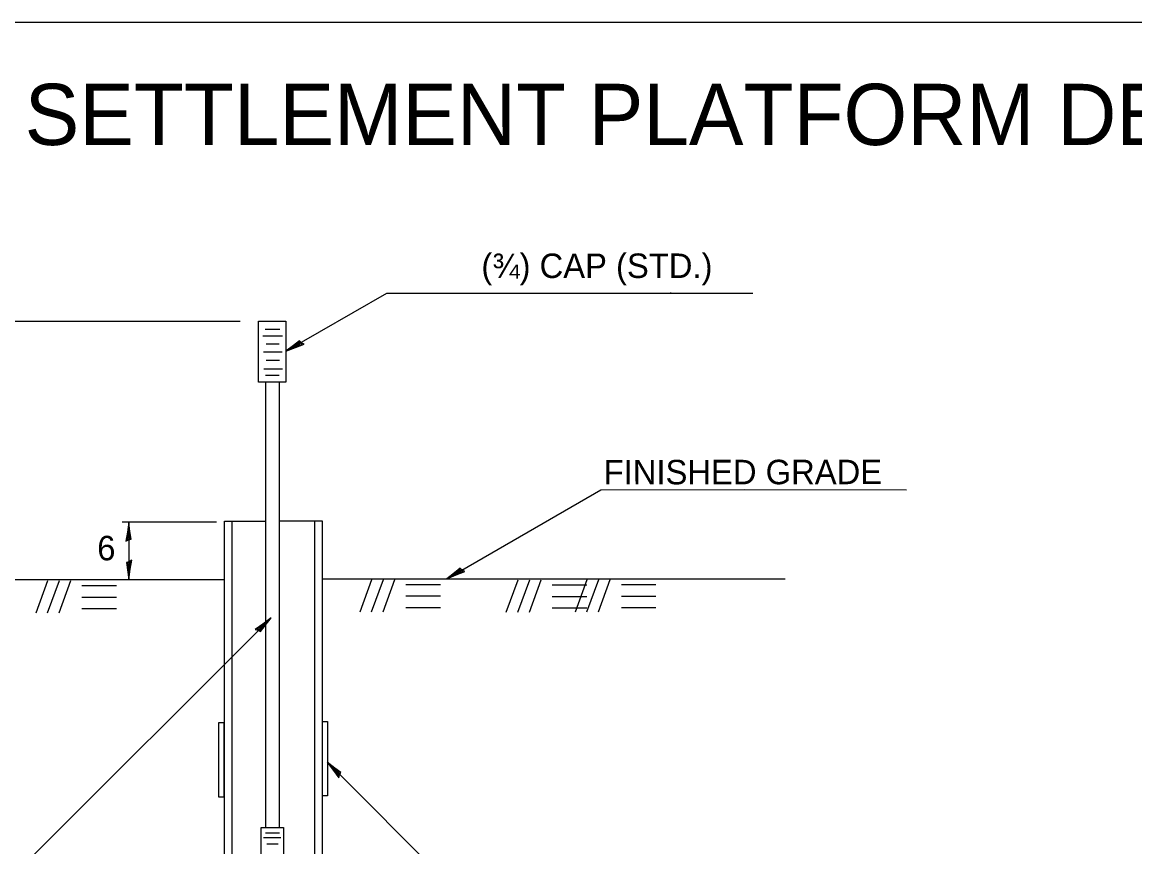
# Model space of a CAD drawing. Extents: x 100 to 888, y 575 to 1075.
# Drawn here: x 351.2 to 623.8, y 872.9 to 1075 of the extents above; entities that cross this region are included whole.
import ezdxf

# ---------------------------------------------------------------- set-up
doc = ezdxf.new("R2010")
doc.units = 0
for name, color, linetype in [('Draft_Plan_Labels', 7, 'Continuous'), ('Sheets_General Details', 7, 'Continuous'), ('Sheets_Major Grid', 7, 'Continuous')]:
    doc.layers.add(name, color=color, linetype=linetype)

msp = doc.modelspace()

# ---------------------------------------------------------------- linework, layer by layer
at = {"layer": 'Draft_Plan_Labels'}
for p, q in [((415.86, 994.35), (440.56, 1008.62)), ((440.56, 1008.62), (530.24, 1008.64)), ((510.17, 1008.64), (510.17, 1008.73)), ((404.6, 1001.62), (189.02, 1001.62)), ((410.17, 998.15), (415, 998.15)), ((410.77, 999.82), (414.39, 999.82)), ((411, 996.19), (414.17, 996.19)), ((410.32, 994.23), (414.92, 994.23)), ((411, 992.19), (414.24, 992.19)), ((410.47, 990.07), (415, 990.07)), ((410.85, 988.49), (414.17, 988.49)), ((410.96, 877.63), (410.96, 986.98)), ((414.25, 877.64), (414.25, 986.98)), ((455.23, 938.63), (492.96, 960.42)), ((492.96, 960.42), (528.14, 960.46)), ((528.14, 960.46), (567.9, 960.42)), ((398.83, 952.51), (375.72, 952.51)), ((377.34, 952.51), (377.34, 938.44)), ((400.79, 670.81), (400.79, 952.7)), ((400.79, 952.7), (411, 952.7)), ((402.67, 670.81), (402.67, 952.7)), ((424.81, 952.7), (414.09, 952.7)), ((422.93, 670.81), (422.93, 952.7)), ((424.81, 670.81), (424.81, 952.7)), ((289.1, 938.44), (400.78, 938.44)), ((354.64, 930.24), (357.53, 938.19)), ((357.46, 930.24), (360.35, 938.19)), ((360.27, 930.24), (363.17, 938.19)), ((424.94, 938.62), (538.16, 938.62)), ((434, 930.51), (436.89, 938.46)), ((436.82, 930.51), (439.71, 938.46)), ((439.64, 930.51), (442.53, 938.46)), ((469.84, 930.4), (472.74, 938.35)), ((472.66, 930.4), (475.56, 938.35)), ((475.48, 930.4), (478.37, 938.35)), ((486.78, 930.48), (489.67, 938.42)), ((489.6, 930.48), (492.49, 938.42)), ((492.42, 930.48), (495.31, 938.42)), ((538.16, 938.62), (538.16, 938.62)), ((365.88, 936.95), (374.34, 936.95)), ((445.24, 937.21), (453.7, 937.21)), ((481.08, 937.1), (489.54, 937.1)), ((498.02, 937.18), (506.48, 937.18)), ((365.88, 934.13), (374.34, 934.13)), ((445.24, 934.4), (453.7, 934.4)), ((481.08, 934.29), (489.54, 934.29)), ((498.02, 934.37), (506.48, 934.37)), ((365.88, 931.31), (374.34, 931.31)), ((445.24, 931.58), (453.7, 931.58)), ((481.08, 931.47), (489.54, 931.47)), ((498.02, 931.55), (506.48, 931.55)), ((412.19, 929.02), (352.57, 869.41)), ((476.84, 842.79), (428.13, 891.5)), ((410.33, 875.2), (414.59, 875.2)), ((410.87, 876.36), (414.24, 876.36)), ((411.14, 873.67), (413.92, 873.67))]:
    msp.add_line(p, q, dxfattribs=at)
for points in [[(409.15, 1001.75), (415.86, 1001.75), (415.86, 986.81), (409.15, 986.81)], [(399.44, 903.35), (400.67, 903.35), (400.67, 885.1), (399.44, 885.1)], [(424.8, 903.65), (426.03, 903.65), (426.03, 885.4), (424.8, 885.4)]]:
    msp.add_lwpolyline(points, close=True, dxfattribs=at)
for points in [[(419.63, 996.46), (419.18, 996.94), (417.74, 995.79), (415.86, 994.35), (418.2, 995.31), (420.29, 996.07), (419.63, 996.46), (419.25, 996.73), (417.23, 995.14), (419.88, 996.11), (419.25, 996.38), (418.27, 995.73), (419.33, 996.14)], [(419.63, 996.46), (419.18, 996.94), (417.74, 995.79), (415.86, 994.35), (418.2, 995.31), (420.29, 996.07), (419.63, 996.46), (419.25, 996.73), (417.23, 995.14), (419.88, 996.11), (419.25, 996.38), (418.27, 995.73), (419.33, 996.14)], [(419.63, 996.46), (419.18, 996.94), (417.74, 995.79), (415.86, 994.35), (418.2, 995.31), (420.29, 996.07), (419.63, 996.46), (419.25, 996.73), (417.23, 995.14), (419.88, 996.11), (419.25, 996.38), (418.27, 995.73), (419.33, 996.14)], [(377.28, 948.19), (377.92, 948.34), (377.64, 950.16), (377.34, 952.51), (377, 950), (376.61, 947.81), (377.28, 948.19), (377.7, 948.39), (377.34, 950.93), (376.85, 948.15), (377.4, 948.56), (377.32, 949.73), (377.15, 948.61)], [(377.28, 948.19), (377.92, 948.34), (377.64, 950.16), (377.34, 952.51), (377, 950), (376.61, 947.81), (377.28, 948.19), (377.7, 948.39), (377.34, 950.93), (376.85, 948.15), (377.4, 948.56), (377.32, 949.73), (377.15, 948.61)], [(377.4, 942.75), (376.76, 942.6), (377.04, 940.78), (377.34, 938.44), (377.68, 940.94), (378.07, 943.13), (377.4, 942.75), (376.98, 942.56), (377.35, 940.01), (377.83, 942.8), (377.29, 942.38), (377.36, 941.21), (377.53, 942.34)], [(458.99, 940.74), (458.54, 941.22), (457.11, 940.07), (455.23, 938.63), (457.57, 939.59), (459.66, 940.35), (458.99, 940.74), (458.61, 941.01), (456.59, 939.42), (459.25, 940.39), (458.62, 940.66), (457.64, 940.01), (458.7, 940.42)], [(458.99, 940.74), (458.54, 941.22), (457.11, 940.07), (455.23, 938.63), (457.57, 939.59), (459.66, 940.35), (458.99, 940.74), (458.61, 941.01), (456.59, 939.42), (459.25, 940.39), (458.62, 940.66), (457.64, 940.01), (458.7, 940.42)], [(409.1, 926.01), (409.65, 925.66), (410.74, 927.15), (412.19, 929.02), (410.18, 927.49), (408.35, 926.21), (409.1, 926.01), (409.53, 925.85), (411.07, 927.91), (408.76, 926.29), (409.44, 926.19), (410.21, 927.07), (409.3, 926.4)], [(409.1, 926.01), (409.65, 925.66), (410.74, 927.15), (412.19, 929.02), (410.18, 927.49), (408.35, 926.21), (409.1, 926.01), (409.53, 925.85), (411.07, 927.91), (408.76, 926.29), (409.44, 926.19), (410.21, 927.07), (409.3, 926.4)], [(428.97, 890.57), (429.33, 891.13), (427.84, 892.22), (425.97, 893.66), (427.5, 891.65), (428.77, 889.83), (428.97, 890.57), (429.14, 891.01), (427.08, 892.55), (428.7, 890.24), (428.8, 890.91), (427.92, 891.69), (428.59, 890.77)], [(428.97, 890.57), (429.33, 891.13), (427.84, 892.22), (425.97, 893.66), (427.5, 891.65), (428.77, 889.83), (428.97, 890.57), (429.14, 891.01), (427.08, 892.55), (428.7, 890.24), (428.8, 890.91), (427.92, 891.69), (428.59, 890.77)], [(410.94, 864.27), (409.76, 864.27), (409.76, 877.63), (415.28, 877.63), (415.28, 864.27), (411.02, 864.27)]]:
    msp.add_lwpolyline(points, dxfattribs=at)
at = {"layer": 'Sheets_Major Grid'}
msp.add_lwpolyline([(100, 1075), (887.5, 1075), (887.5, 575), (100, 575)], close=True, dxfattribs=at)

# ---------------------------------------------------------------- texts
at = {"layer": 'Draft_Plan_Labels'}
for s, rotation, p in [('(¾) CAP (STD.)', 0.017, (463.73, 1012.31)), ('FINISHED GRADE', 0.0566, (493.7, 961.73))]:
    msp.add_text(s, height=6, rotation=rotation, dxfattribs=at).set_placement(p)
msp.add_text('6', height=6, dxfattribs=at).set_placement((369.62, 943.13))
at = {"layer": 'Sheets_General Details'}
msp.add_text('SETTLEMENT PLATFORM DETAIL', height=15, dxfattribs=at).set_placement((351.84, 1044.91))

doc.saveas('drawing.dxf')
